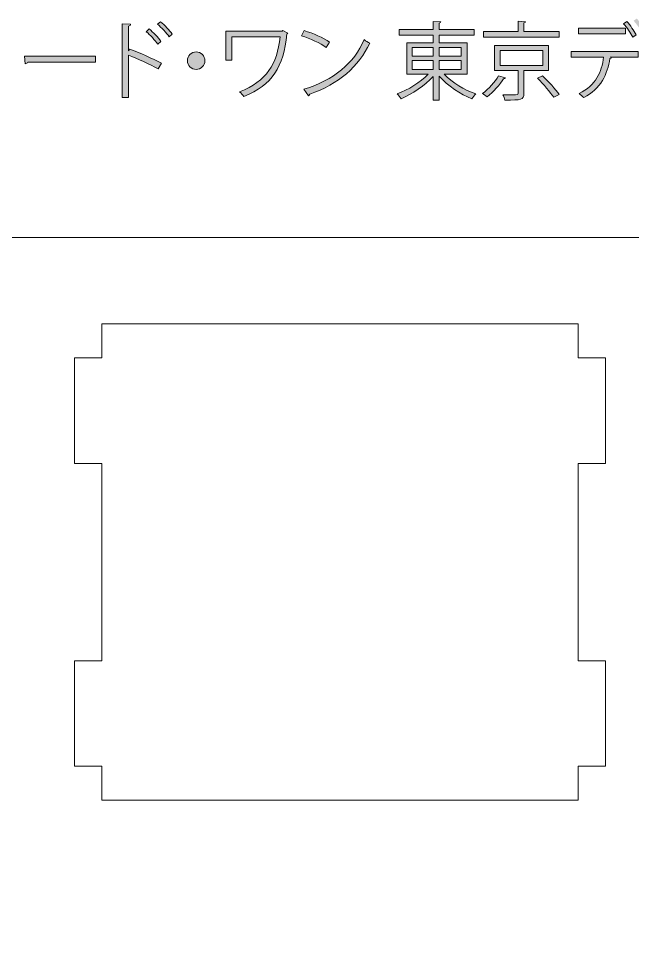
# Model space of a CAD drawing. Header units: inches. Extents: x -50 to 261, y -80 to 218.
# Drawn here: x -27.7 to -9.65, y 184.72 to 212 of the extents above; entities that cross this region are included whole.
import ezdxf

# ---------------------------------------------------------------- set-up
doc = ezdxf.new("R2010")
doc.units = ezdxf.units.IN
doc.header["$MEASUREMENT"] = 0
doc.layers.add('CUT', color=7, linetype='Continuous')
doc.layers.add('INDEX', color=7, linetype='Continuous')

# ---------------------------------------------------------------- blocks, each defined once
blk = doc.blocks.new('block 4')
at = {"layer": 'INDEX', "true_color": 0x898989}
h = blk.add_hatch(color=252, dxfattribs=at)
h.dxf.hatch_style = 2
edge = h.paths.add_edge_path()
edge.add_spline(control_points=[(-9.487, 210.872), (-9.487, 210.872), (-10.309, 210.872), (-10.309, 210.872), (-10.309, 210.872), (-10.267, 210.86), (-10.267, 210.86), (-10.27, 210.845), (-10.29, 210.832), (-10.317, 210.83), (-10.382, 210.379), (-10.586, 209.93), (-11.087, 209.678), (-11.115, 209.711), (-11.179, 209.768), (-11.222, 209.8), (-10.731, 210.045), (-10.559, 210.423), (-10.501, 210.872), (-10.501, 210.872), (-11.453, 210.872), (-11.453, 210.872), (-11.453, 210.872), (-11.453, 211.039), (-11.453, 211.039), (-11.453, 211.039), (-9.487, 211.039), (-9.487, 211.039), (-9.487, 211.039), (-9.487, 210.872), (-9.487, 210.872)], knot_values=[0, 0, 0, 0, 1, 1, 1, 2, 2, 2, 3, 3, 3, 4, 4, 4, 5, 5, 5, 6, 6, 6, 7, 7, 7, 8, 8, 8, 9, 9, 9, 10, 10, 10, 10], degree=3, periodic=1)
h.paths.add_polyline_path([(-9.853, 211.552), (-11.237, 211.552), (-11.237, 211.72), (-9.853, 211.72)])
edge = h.paths.add_edge_path()
edge.add_spline(control_points=[(-9.821, 211.919), (-9.719, 211.812), (-9.604, 211.642), (-9.547, 211.525), (-9.547, 211.525), (-9.647, 211.458), (-9.647, 211.458), (-9.699, 211.572), (-9.819, 211.749), (-9.918, 211.851), (-9.918, 211.851), (-9.821, 211.919), (-9.821, 211.919)], knot_values=[0, 0, 0, 0, 1, 1, 1, 2, 2, 2, 3, 3, 3, 4, 4, 4, 4], degree=3, periodic=1)
edge = h.paths.add_edge_path()
edge.add_spline(control_points=[(-9.527, 212.004), (-9.425, 211.896), (-9.305, 211.727), (-9.245, 211.612), (-9.245, 211.612), (-9.347, 211.55), (-9.347, 211.55), (-9.4, 211.66), (-9.524, 211.837), (-9.622, 211.939), (-9.622, 211.939), (-9.527, 212.004), (-9.527, 212.004)], knot_values=[0, 0, 0, 0, 1, 1, 1, 2, 2, 2, 3, 3, 3, 4, 4, 4, 4], degree=3, periodic=1)
h = blk.add_hatch(color=252, dxfattribs=at)
h.dxf.hatch_style = 2
edge = h.paths.add_edge_path()
edge.add_spline(control_points=[(-23.593, 210.523), (-23.847, 210.66), (-24.196, 210.822), (-24.468, 210.929), (-24.468, 210.929), (-24.468, 209.686), (-24.468, 209.686), (-24.468, 209.686), (-24.655, 209.686), (-24.655, 209.686), (-24.655, 209.686), (-24.655, 211.851), (-24.655, 211.851), (-24.655, 211.851), (-24.403, 211.837), (-24.403, 211.837), (-24.405, 211.809), (-24.425, 211.792), (-24.468, 211.784), (-24.468, 211.784), (-24.468, 211.052), (-24.468, 211.052), (-24.468, 211.052), (-24.43, 211.106), (-24.43, 211.106), (-24.139, 210.999), (-23.752, 210.827), (-23.493, 210.69), (-23.493, 210.69), (-23.593, 210.523), (-23.593, 210.523)], knot_values=[0, 0, 0, 0, 1, 1, 1, 2, 2, 2, 3, 3, 3, 4, 4, 4, 5, 5, 5, 6, 6, 6, 7, 7, 7, 8, 8, 8, 9, 9, 9, 10, 10, 10, 10], degree=3, periodic=1)
edge = h.paths.add_edge_path()
edge.add_spline(control_points=[(-23.855, 211.697), (-23.74, 211.602), (-23.59, 211.445), (-23.511, 211.331), (-23.511, 211.331), (-23.605, 211.253), (-23.605, 211.253), (-23.68, 211.361), (-23.832, 211.528), (-23.944, 211.617), (-23.944, 211.617), (-23.855, 211.697), (-23.855, 211.697)], knot_values=[0, 0, 0, 0, 1, 1, 1, 2, 2, 2, 3, 3, 3, 4, 4, 4, 4], degree=3, periodic=1)
edge = h.paths.add_edge_path()
edge.add_spline(control_points=[(-23.521, 211.911), (-23.404, 211.814), (-23.254, 211.657), (-23.179, 211.547), (-23.179, 211.547), (-23.269, 211.47), (-23.269, 211.47), (-23.346, 211.577), (-23.498, 211.742), (-23.61, 211.834), (-23.61, 211.834), (-23.521, 211.911), (-23.521, 211.911)], knot_values=[0, 0, 0, 0, 1, 1, 1, 2, 2, 2, 3, 3, 3, 4, 4, 4, 4], degree=3, periodic=1)
h = blk.add_hatch(color=252, dxfattribs=at)
h.dxf.hatch_style = 2
edge = h.paths.add_edge_path()
edge.add_spline(control_points=[(-14.514, 210.371), (-14.514, 210.371), (-15.189, 210.371), (-15.189, 210.371), (-14.957, 210.127), (-14.584, 209.898), (-14.255, 209.788), (-14.295, 209.753), (-14.344, 209.688), (-14.372, 209.643), (-14.708, 209.775), (-15.09, 210.032), (-15.336, 210.314), (-15.336, 210.314), (-15.336, 209.606), (-15.336, 209.606), (-15.336, 209.606), (-15.508, 209.606), (-15.508, 209.606), (-15.508, 209.606), (-15.508, 210.304), (-15.508, 210.304), (-15.753, 210.03), (-16.126, 209.78), (-16.453, 209.648), (-16.48, 209.691), (-16.53, 209.755), (-16.57, 209.788), (-16.248, 209.903), (-15.885, 210.127), (-15.653, 210.371), (-15.653, 210.371), (-16.288, 210.371), (-16.288, 210.371), (-16.288, 210.371), (-16.288, 211.291), (-16.288, 211.291), (-16.288, 211.291), (-15.508, 211.291), (-15.508, 211.291), (-15.508, 211.291), (-15.508, 211.518), (-15.508, 211.518), (-15.508, 211.518), (-16.51, 211.518), (-16.51, 211.518), (-16.51, 211.518), (-16.51, 211.677), (-16.51, 211.677), (-16.51, 211.677), (-15.508, 211.677), (-15.508, 211.677), (-15.508, 211.677), (-15.508, 211.919), (-15.508, 211.919), (-15.508, 211.919), (-15.286, 211.906), (-15.286, 211.906), (-15.289, 211.889), (-15.301, 211.876), (-15.336, 211.871), (-15.336, 211.871), (-15.336, 211.677), (-15.336, 211.677), (-15.336, 211.677), (-14.307, 211.677), (-14.307, 211.677), (-14.307, 211.677), (-14.307, 211.518), (-14.307, 211.518), (-14.307, 211.518), (-15.336, 211.518), (-15.336, 211.518), (-15.336, 211.518), (-15.336, 211.291), (-15.336, 211.291), (-15.336, 211.291), (-14.514, 211.291), (-14.514, 211.291), (-14.514, 211.291), (-14.514, 210.371), (-14.514, 210.371)], knot_values=[0, 0, 0, 0, 1, 1, 1, 2, 2, 2, 3, 3, 3, 4, 4, 4, 5, 5, 5, 6, 6, 6, 7, 7, 7, 8, 8, 8, 9, 9, 9, 10, 10, 10, 11, 11, 11, 12, 12, 12, 13, 13, 13, 14, 14, 14, 15, 15, 15, 16, 16, 16, 17, 17, 17, 18, 18, 18, 19, 19, 19, 20, 20, 20, 21, 21, 21, 22, 22, 22, 23, 23, 23, 24, 24, 24, 25, 25, 25, 26, 26, 26, 27, 27, 27, 27], degree=3, periodic=1)
h.paths.add_polyline_path([(-16.124, 211.154), (-16.124, 210.897), (-15.508, 210.897), (-15.508, 211.154)])
h.paths.add_polyline_path([(-16.124, 210.767), (-16.124, 210.506), (-15.508, 210.506), (-15.508, 210.767)])
h.paths.add_polyline_path([(-14.683, 211.154), (-15.336, 211.154), (-15.336, 210.897), (-14.683, 210.897)])
h.paths.add_polyline_path([(-14.683, 210.506), (-14.683, 210.767), (-15.336, 210.767), (-15.336, 210.506)])
h = blk.add_hatch(color=252, dxfattribs=at)
h.dxf.hatch_style = 2
edge = h.paths.add_edge_path()
edge.add_spline(control_points=[(-13.387, 210.256), (-13.397, 210.237), (-13.42, 210.232), (-13.442, 210.234), (-13.544, 210.067), (-13.744, 209.843), (-13.928, 209.701), (-13.961, 209.733), (-14.026, 209.78), (-14.063, 209.8), (-13.876, 209.935), (-13.687, 210.144), (-13.594, 210.324), (-13.594, 210.324), (-13.387, 210.256), (-13.387, 210.256)], knot_values=[0, 0, 0, 0, 1, 1, 1, 2, 2, 2, 3, 3, 3, 4, 4, 4, 5, 5, 5, 5], degree=3, periodic=1)
edge = h.paths.add_edge_path()
edge.add_spline(control_points=[(-11.812, 211.62), (-11.812, 211.62), (-11.812, 211.458), (-11.812, 211.458), (-11.812, 211.458), (-14.028, 211.458), (-14.028, 211.458), (-14.028, 211.458), (-14.028, 211.62), (-14.028, 211.62), (-14.028, 211.62), (-13.016, 211.62), (-13.016, 211.62), (-13.016, 211.62), (-13.016, 211.924), (-13.016, 211.924), (-13.016, 211.924), (-12.792, 211.911), (-12.792, 211.911), (-12.794, 211.891), (-12.807, 211.879), (-12.842, 211.876), (-12.842, 211.876), (-12.842, 211.62), (-12.842, 211.62), (-12.842, 211.62), (-11.812, 211.62), (-11.812, 211.62)], knot_values=[0, 0, 0, 0, 1, 1, 1, 2, 2, 2, 3, 3, 3, 4, 4, 4, 5, 5, 5, 6, 6, 6, 7, 7, 7, 8, 8, 8, 9, 9, 9, 9], degree=3, periodic=1)
edge = h.paths.add_edge_path()
edge.add_spline(control_points=[(-12.116, 210.478), (-12.116, 210.478), (-12.842, 210.478), (-12.842, 210.478), (-12.842, 210.478), (-12.842, 209.808), (-12.842, 209.808), (-12.842, 209.609), (-12.929, 209.606), (-13.4, 209.606), (-13.41, 209.653), (-13.435, 209.718), (-13.46, 209.765), (-13.353, 209.763), (-13.255, 209.76), (-13.181, 209.76), (-13.028, 209.76), (-13.016, 209.76), (-13.016, 209.81), (-13.016, 209.81), (-13.016, 210.478), (-13.016, 210.478), (-13.016, 210.478), (-13.706, 210.478), (-13.706, 210.478), (-13.706, 210.478), (-13.706, 211.216), (-13.706, 211.216), (-13.706, 211.216), (-12.116, 211.216), (-12.116, 211.216), (-12.116, 211.216), (-12.116, 210.478), (-12.116, 210.478)], knot_values=[0, 0, 0, 0, 1, 1, 1, 2, 2, 2, 3, 3, 3, 4, 4, 4, 5, 5, 5, 6, 6, 6, 7, 7, 7, 8, 8, 8, 9, 9, 9, 10, 10, 10, 11, 11, 11, 11], degree=3, periodic=1)
h.paths.add_polyline_path([(-13.539, 211.066), (-13.539, 210.628), (-12.291, 210.628), (-12.291, 211.066)])
edge = h.paths.add_edge_path()
edge.add_spline(control_points=[(-11.969, 209.688), (-12.064, 209.833), (-12.271, 210.074), (-12.443, 210.247), (-12.443, 210.247), (-12.293, 210.319), (-12.293, 210.319), (-12.124, 210.154), (-11.91, 209.923), (-11.807, 209.775), (-11.807, 209.775), (-11.969, 209.688), (-11.969, 209.688)], knot_values=[0, 0, 0, 0, 1, 1, 1, 2, 2, 2, 3, 3, 3, 4, 4, 4, 4], degree=3, periodic=1)
h = blk.add_hatch(color=252, dxfattribs=at)
h.dxf.hatch_style = 2
edge = h.paths.add_edge_path()
edge.add_spline(control_points=[(-19.78, 211.575), (-19.787, 211.565), (-19.8, 211.555), (-19.812, 211.55), (-19.91, 210.575), (-20.241, 210.052), (-21.073, 209.716), (-21.106, 209.758), (-21.156, 209.813), (-21.198, 209.85), (-20.403, 210.174), (-20.091, 210.648), (-20.009, 211.465), (-20.009, 211.465), (-21.432, 211.465), (-21.432, 211.465), (-21.432, 211.465), (-21.432, 210.777), (-21.432, 210.777), (-21.432, 210.777), (-21.604, 210.777), (-21.604, 210.777), (-21.604, 210.777), (-21.604, 211.635), (-21.604, 211.635), (-21.604, 211.635), (-19.952, 211.635), (-19.952, 211.635), (-19.952, 211.635), (-19.924, 211.655), (-19.924, 211.655), (-19.924, 211.655), (-19.78, 211.575), (-19.78, 211.575)], knot_values=[0, 0, 0, 0, 1, 1, 1, 2, 2, 2, 3, 3, 3, 4, 4, 4, 5, 5, 5, 6, 6, 6, 7, 7, 7, 8, 8, 8, 9, 9, 9, 10, 10, 10, 11, 11, 11, 11], degree=3, periodic=1)
h = blk.add_hatch(color=252, dxfattribs=at)
h.dxf.hatch_style = 2
edge = h.paths.add_edge_path()
edge.add_spline(control_points=[(-19.299, 211.65), (-19.04, 211.567), (-18.74, 211.438), (-18.556, 211.311), (-18.556, 211.311), (-18.651, 211.154), (-18.651, 211.154), (-18.83, 211.281), (-19.124, 211.413), (-19.379, 211.5), (-19.379, 211.5), (-19.299, 211.65), (-19.299, 211.65)], knot_values=[0, 0, 0, 0, 1, 1, 1, 2, 2, 2, 3, 3, 3, 4, 4, 4, 4], degree=3, periodic=1)
edge = h.paths.add_edge_path()
edge.add_spline(control_points=[(-19.309, 209.923), (-18.424, 210.197), (-17.836, 210.693), (-17.537, 211.383), (-17.484, 211.341), (-17.427, 211.308), (-17.375, 211.281), (-17.686, 210.598), (-18.294, 210.067), (-19.139, 209.785), (-19.142, 209.763), (-19.157, 209.738), (-19.174, 209.728), (-19.174, 209.728), (-19.309, 209.923), (-19.309, 209.923)], knot_values=[0, 0, 0, 0, 1, 1, 1, 2, 2, 2, 3, 3, 3, 4, 4, 4, 5, 5, 5, 5], degree=3, periodic=1)
h = blk.add_hatch(color=252, dxfattribs=at)
h.dxf.hatch_style = 2
edge = h.paths.add_edge_path()
edge.add_spline(control_points=[(-27.518, 210.897), (-27.518, 210.897), (-25.437, 210.897), (-25.437, 210.897), (-25.437, 210.897), (-25.437, 210.72), (-25.437, 210.72), (-25.437, 210.72), (-27.423, 210.72), (-27.423, 210.72), (-27.438, 210.695), (-27.471, 210.678), (-27.503, 210.673), (-27.503, 210.673), (-27.518, 210.897), (-27.518, 210.897)], knot_values=[0, 0, 0, 0, 1, 1, 1, 2, 2, 2, 3, 3, 3, 4, 4, 4, 5, 5, 5, 5], degree=3, periodic=1)
h = blk.add_hatch(color=252, dxfattribs=at)
h.dxf.hatch_style = 2
edge = h.paths.add_edge_path()
edge.add_spline(control_points=[(-22.22, 210.765), (-22.22, 210.623), (-22.334, 210.508), (-22.477, 210.508), (-22.618, 210.508), (-22.733, 210.623), (-22.733, 210.765), (-22.733, 210.907), (-22.618, 211.022), (-22.477, 211.022), (-22.329, 211.022), (-22.22, 210.902), (-22.22, 210.765)], knot_values=[0, 0, 0, 0, 1, 1, 1, 2, 2, 2, 3, 3, 3, 4, 4, 4, 4], degree=3, periodic=1)
at = {"layer": 'INDEX', "lineweight": 0}
for points in [[(-9.853, 211.552), (-11.237, 211.552), (-11.237, 211.72), (-9.853, 211.72), (-9.853, 211.552)], [(-16.124, 211.154), (-16.124, 210.897), (-15.508, 210.897), (-15.508, 211.154), (-16.124, 211.154)], [(-14.683, 211.154), (-15.336, 211.154), (-15.336, 210.897), (-14.683, 210.897), (-14.683, 211.154)], [(-13.539, 211.066), (-13.539, 210.628), (-12.291, 210.628), (-12.291, 211.066), (-13.539, 211.066)], [(-16.124, 210.767), (-16.124, 210.506), (-15.508, 210.506), (-15.508, 210.767), (-16.124, 210.767)], [(-14.683, 210.506), (-14.683, 210.767), (-15.336, 210.767), (-15.336, 210.506), (-14.683, 210.506)]]:
    blk.add_lwpolyline(points, dxfattribs=at)
for points, knots in [([(-23.593, 210.523), (-23.847, 210.66), (-24.196, 210.822), (-24.468, 210.929), (-24.468, 210.929), (-24.468, 209.686), (-24.468, 209.686), (-24.468, 209.686), (-24.655, 209.686), (-24.655, 209.686), (-24.655, 209.686), (-24.655, 211.851), (-24.655, 211.851), (-24.655, 211.851), (-24.403, 211.837), (-24.403, 211.837), (-24.405, 211.809), (-24.425, 211.792), (-24.468, 211.784), (-24.468, 211.784), (-24.468, 211.052), (-24.468, 211.052), (-24.468, 211.052), (-24.43, 211.106), (-24.43, 211.106), (-24.139, 210.999), (-23.752, 210.827), (-23.493, 210.69), (-23.493, 210.69), (-23.593, 210.523), (-23.593, 210.523)], [0, 0, 0, 0, 1, 1, 1, 2, 2, 2, 3, 3, 3, 4, 4, 4, 5, 5, 5, 6, 6, 6, 7, 7, 7, 8, 8, 8, 9, 9, 9, 10, 10, 10, 10]), ([(-23.521, 211.911), (-23.404, 211.814), (-23.254, 211.657), (-23.179, 211.547), (-23.179, 211.547), (-23.269, 211.47), (-23.269, 211.47), (-23.346, 211.577), (-23.498, 211.742), (-23.61, 211.834), (-23.61, 211.834), (-23.521, 211.911), (-23.521, 211.911)], [0, 0, 0, 0, 1, 1, 1, 2, 2, 2, 3, 3, 3, 4, 4, 4, 4]), ([(-14.514, 210.371), (-14.514, 210.371), (-15.189, 210.371), (-15.189, 210.371), (-14.957, 210.127), (-14.584, 209.898), (-14.255, 209.788), (-14.295, 209.753), (-14.344, 209.688), (-14.372, 209.643), (-14.708, 209.775), (-15.09, 210.032), (-15.336, 210.314), (-15.336, 210.314), (-15.336, 209.606), (-15.336, 209.606), (-15.336, 209.606), (-15.508, 209.606), (-15.508, 209.606), (-15.508, 209.606), (-15.508, 210.304), (-15.508, 210.304), (-15.753, 210.03), (-16.126, 209.78), (-16.453, 209.648), (-16.48, 209.691), (-16.53, 209.755), (-16.57, 209.788), (-16.248, 209.903), (-15.885, 210.127), (-15.653, 210.371), (-15.653, 210.371), (-16.288, 210.371), (-16.288, 210.371), (-16.288, 210.371), (-16.288, 211.291), (-16.288, 211.291), (-16.288, 211.291), (-15.508, 211.291), (-15.508, 211.291), (-15.508, 211.291), (-15.508, 211.518), (-15.508, 211.518), (-15.508, 211.518), (-16.51, 211.518), (-16.51, 211.518), (-16.51, 211.518), (-16.51, 211.677), (-16.51, 211.677), (-16.51, 211.677), (-15.508, 211.677), (-15.508, 211.677), (-15.508, 211.677), (-15.508, 211.919), (-15.508, 211.919), (-15.508, 211.919), (-15.286, 211.906), (-15.286, 211.906), (-15.289, 211.889), (-15.301, 211.876), (-15.336, 211.871), (-15.336, 211.871), (-15.336, 211.677), (-15.336, 211.677), (-15.336, 211.677), (-14.307, 211.677), (-14.307, 211.677), (-14.307, 211.677), (-14.307, 211.518), (-14.307, 211.518), (-14.307, 211.518), (-15.336, 211.518), (-15.336, 211.518), (-15.336, 211.518), (-15.336, 211.291), (-15.336, 211.291), (-15.336, 211.291), (-14.514, 211.291), (-14.514, 211.291), (-14.514, 211.291), (-14.514, 210.371), (-14.514, 210.371)], [0, 0, 0, 0, 1, 1, 1, 2, 2, 2, 3, 3, 3, 4, 4, 4, 5, 5, 5, 6, 6, 6, 7, 7, 7, 8, 8, 8, 9, 9, 9, 10, 10, 10, 11, 11, 11, 12, 12, 12, 13, 13, 13, 14, 14, 14, 15, 15, 15, 16, 16, 16, 17, 17, 17, 18, 18, 18, 19, 19, 19, 20, 20, 20, 21, 21, 21, 22, 22, 22, 23, 23, 23, 24, 24, 24, 25, 25, 25, 26, 26, 26, 27, 27, 27, 27]), ([(-11.812, 211.62), (-11.812, 211.62), (-11.812, 211.458), (-11.812, 211.458), (-11.812, 211.458), (-14.028, 211.458), (-14.028, 211.458), (-14.028, 211.458), (-14.028, 211.62), (-14.028, 211.62), (-14.028, 211.62), (-13.016, 211.62), (-13.016, 211.62), (-13.016, 211.62), (-13.016, 211.924), (-13.016, 211.924), (-13.016, 211.924), (-12.792, 211.911), (-12.792, 211.911), (-12.794, 211.891), (-12.807, 211.879), (-12.842, 211.876), (-12.842, 211.876), (-12.842, 211.62), (-12.842, 211.62), (-12.842, 211.62), (-11.812, 211.62), (-11.812, 211.62)], [0, 0, 0, 0, 1, 1, 1, 2, 2, 2, 3, 3, 3, 4, 4, 4, 5, 5, 5, 6, 6, 6, 7, 7, 7, 8, 8, 8, 9, 9, 9, 9]), ([(-9.821, 211.919), (-9.719, 211.812), (-9.604, 211.642), (-9.547, 211.525), (-9.547, 211.525), (-9.647, 211.458), (-9.647, 211.458), (-9.699, 211.572), (-9.819, 211.749), (-9.918, 211.851), (-9.918, 211.851), (-9.821, 211.919), (-9.821, 211.919)], [0, 0, 0, 0, 1, 1, 1, 2, 2, 2, 3, 3, 3, 4, 4, 4, 4]), ([(-23.855, 211.697), (-23.74, 211.602), (-23.59, 211.445), (-23.511, 211.331), (-23.511, 211.331), (-23.605, 211.253), (-23.605, 211.253), (-23.68, 211.361), (-23.832, 211.528), (-23.944, 211.617), (-23.944, 211.617), (-23.855, 211.697), (-23.855, 211.697)], [0, 0, 0, 0, 1, 1, 1, 2, 2, 2, 3, 3, 3, 4, 4, 4, 4]), ([(-19.78, 211.575), (-19.787, 211.565), (-19.8, 211.555), (-19.812, 211.55), (-19.91, 210.575), (-20.241, 210.052), (-21.073, 209.716), (-21.106, 209.758), (-21.156, 209.813), (-21.198, 209.85), (-20.403, 210.174), (-20.091, 210.648), (-20.009, 211.465), (-20.009, 211.465), (-21.432, 211.465), (-21.432, 211.465), (-21.432, 211.465), (-21.432, 210.777), (-21.432, 210.777), (-21.432, 210.777), (-21.604, 210.777), (-21.604, 210.777), (-21.604, 210.777), (-21.604, 211.635), (-21.604, 211.635), (-21.604, 211.635), (-19.952, 211.635), (-19.952, 211.635), (-19.952, 211.635), (-19.924, 211.655), (-19.924, 211.655), (-19.924, 211.655), (-19.78, 211.575), (-19.78, 211.575)], [0, 0, 0, 0, 1, 1, 1, 2, 2, 2, 3, 3, 3, 4, 4, 4, 5, 5, 5, 6, 6, 6, 7, 7, 7, 8, 8, 8, 9, 9, 9, 10, 10, 10, 11, 11, 11, 11]), ([(-19.299, 211.65), (-19.04, 211.567), (-18.74, 211.438), (-18.556, 211.311), (-18.556, 211.311), (-18.651, 211.154), (-18.651, 211.154), (-18.83, 211.281), (-19.124, 211.413), (-19.379, 211.5), (-19.379, 211.5), (-19.299, 211.65), (-19.299, 211.65)], [0, 0, 0, 0, 1, 1, 1, 2, 2, 2, 3, 3, 3, 4, 4, 4, 4]), ([(-19.309, 209.923), (-18.424, 210.197), (-17.836, 210.693), (-17.537, 211.383), (-17.484, 211.341), (-17.427, 211.308), (-17.375, 211.281), (-17.686, 210.598), (-18.294, 210.067), (-19.139, 209.785), (-19.142, 209.763), (-19.157, 209.738), (-19.174, 209.728), (-19.174, 209.728), (-19.309, 209.923), (-19.309, 209.923)], [0, 0, 0, 0, 1, 1, 1, 2, 2, 2, 3, 3, 3, 4, 4, 4, 5, 5, 5, 5]), ([(-12.116, 210.478), (-12.116, 210.478), (-12.842, 210.478), (-12.842, 210.478), (-12.842, 210.478), (-12.842, 209.808), (-12.842, 209.808), (-12.842, 209.609), (-12.929, 209.606), (-13.4, 209.606), (-13.41, 209.653), (-13.435, 209.718), (-13.46, 209.765), (-13.353, 209.763), (-13.255, 209.76), (-13.181, 209.76), (-13.028, 209.76), (-13.016, 209.76), (-13.016, 209.81), (-13.016, 209.81), (-13.016, 210.478), (-13.016, 210.478), (-13.016, 210.478), (-13.706, 210.478), (-13.706, 210.478), (-13.706, 210.478), (-13.706, 211.216), (-13.706, 211.216), (-13.706, 211.216), (-12.116, 211.216), (-12.116, 211.216), (-12.116, 211.216), (-12.116, 210.478), (-12.116, 210.478)], [0, 0, 0, 0, 1, 1, 1, 2, 2, 2, 3, 3, 3, 4, 4, 4, 5, 5, 5, 6, 6, 6, 7, 7, 7, 8, 8, 8, 9, 9, 9, 10, 10, 10, 11, 11, 11, 11]), ([(-27.518, 210.897), (-27.518, 210.897), (-25.437, 210.897), (-25.437, 210.897), (-25.437, 210.897), (-25.437, 210.72), (-25.437, 210.72), (-25.437, 210.72), (-27.423, 210.72), (-27.423, 210.72), (-27.438, 210.695), (-27.471, 210.678), (-27.503, 210.673), (-27.503, 210.673), (-27.518, 210.897), (-27.518, 210.897)], [0, 0, 0, 0, 1, 1, 1, 2, 2, 2, 3, 3, 3, 4, 4, 4, 5, 5, 5, 5]), ([(-22.22, 210.765), (-22.22, 210.623), (-22.334, 210.508), (-22.477, 210.508), (-22.618, 210.508), (-22.733, 210.623), (-22.733, 210.765), (-22.733, 210.907), (-22.618, 211.022), (-22.477, 211.022), (-22.329, 211.022), (-22.22, 210.902), (-22.22, 210.765)], [0, 0, 0, 0, 1, 1, 1, 2, 2, 2, 3, 3, 3, 4, 4, 4, 4]), ([(-9.487, 210.872), (-9.487, 210.872), (-10.309, 210.872), (-10.309, 210.872), (-10.309, 210.872), (-10.267, 210.86), (-10.267, 210.86), (-10.27, 210.845), (-10.29, 210.832), (-10.317, 210.83), (-10.382, 210.379), (-10.586, 209.93), (-11.087, 209.678), (-11.115, 209.711), (-11.179, 209.768), (-11.222, 209.8), (-10.731, 210.045), (-10.559, 210.423), (-10.501, 210.872), (-10.501, 210.872), (-11.453, 210.872), (-11.453, 210.872), (-11.453, 210.872), (-11.453, 211.039), (-11.453, 211.039), (-11.453, 211.039), (-9.487, 211.039), (-9.487, 211.039), (-9.487, 211.039), (-9.487, 210.872), (-9.487, 210.872)], [0, 0, 0, 0, 1, 1, 1, 2, 2, 2, 3, 3, 3, 4, 4, 4, 5, 5, 5, 6, 6, 6, 7, 7, 7, 8, 8, 8, 9, 9, 9, 10, 10, 10, 10]), ([(-13.387, 210.256), (-13.397, 210.237), (-13.42, 210.232), (-13.442, 210.234), (-13.544, 210.067), (-13.744, 209.843), (-13.928, 209.701), (-13.961, 209.733), (-14.026, 209.78), (-14.063, 209.8), (-13.876, 209.935), (-13.687, 210.144), (-13.594, 210.324), (-13.594, 210.324), (-13.387, 210.256), (-13.387, 210.256)], [0, 0, 0, 0, 1, 1, 1, 2, 2, 2, 3, 3, 3, 4, 4, 4, 5, 5, 5, 5]), ([(-11.969, 209.688), (-12.064, 209.833), (-12.271, 210.074), (-12.443, 210.247), (-12.443, 210.247), (-12.293, 210.319), (-12.293, 210.319), (-12.124, 210.154), (-11.91, 209.923), (-11.807, 209.775), (-11.807, 209.775), (-11.969, 209.688), (-11.969, 209.688)], [0, 0, 0, 0, 1, 1, 1, 2, 2, 2, 3, 3, 3, 4, 4, 4, 4])]:
    blk.add_open_spline(points, degree=3, knots=knots, dxfattribs=at)

msp = doc.modelspace()

# ---------------------------------------------------------------- linework, layer by layer
at = {"layer": 'CUT', "color": 1, "lineweight": 9, "true_color": 0xe60012}
msp.add_lwpolyline([(-10.448, 198.925), (-11.248, 198.925), (-11.248, 193.124), (-10.448, 193.124), (-10.448, 190.024), (-11.248, 190.024), (-11.248, 189.025), (-25.248, 189.025), (-25.248, 190.024), (-26.047, 190.024), (-26.047, 193.124), (-25.248, 193.124), (-25.248, 198.925), (-26.047, 198.925), (-26.047, 202.025), (-25.248, 202.025), (-25.248, 203.025), (-11.248, 203.025), (-11.248, 202.025), (-10.448, 202.025), (-10.448, 198.925)], dxfattribs=at)
msp.add_open_spline([(258.528, 205.569), (258.528, 205.569), (-48.272, 205.569), (-48.272, 205.569), (-49.372, 205.569), (-50.272, 204.669), (-50.272, 203.569), (-50.272, 203.569), (-50.272, 93.469), (-50.272, 93.469), (-50.272, 92.369), (-49.372, 91.469), (-48.272, 91.469), (-48.272, 91.469), (258.528, 91.469), (258.528, 91.469), (259.628, 91.469), (260.528, 92.369), (260.528, 93.469), (260.528, 93.469), (260.528, 203.569), (260.528, 203.569), (260.528, 204.669), (259.628, 205.569), (258.528, 205.569)], degree=3, knots=[0, 0, 0, 0, 1, 1, 1, 2, 2, 2, 3, 3, 3, 4, 4, 4, 5, 5, 5, 6, 6, 6, 7, 7, 7, 8, 8, 8, 8], dxfattribs=at)

# ---------------------------------------------------------------- block references
at = {"layer": 'INDEX'}
msp.add_blockref('block 4', (0, 0), dxfattribs=at)

doc.saveas('drawing.dxf')
